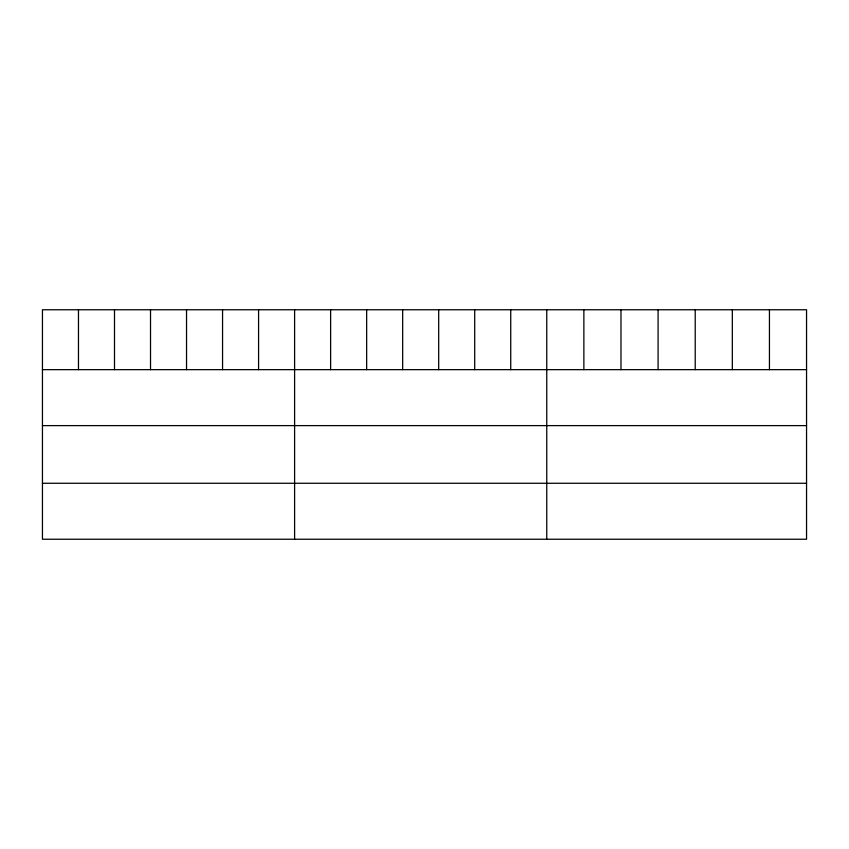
<?xml version="1.0" encoding="UTF-8"?>
<svg xmlns="http://www.w3.org/2000/svg" width="849" height="849" viewBox="0 0 849 849"><rect width="100%" height="100%" fill="white"/><g stroke="black" fill="none" stroke-linecap="round" stroke-linejoin="round"><path stroke-width="1.27" d="M806.55 369.655L806.55 539.242L42.45 539.242L42.45 309.758L806.55 309.758L806.55 369.655L42.45 369.655M42.45 425.614L806.55 425.614M42.45 483.272L806.55 483.272M769.438 309.758L769.438 369.655M732.326 309.758L732.326 369.655M695.214 309.758L695.214 369.655M658.092 309.758L658.092 369.655M620.98 309.758L620.98 369.655M583.868 309.758L583.868 369.655M546.756 309.758L546.756 539.242M510.737 309.758L510.737 369.655M474.708 309.758L474.708 369.655M438.689 309.758L438.689 369.655M402.67 309.758L402.67 369.655M366.651 309.758L366.651 369.655M330.622 309.758L330.622 369.655M294.603 309.758L294.603 539.242M258.584 309.758L258.584 369.655M222.555 309.758L222.555 369.655M186.536 309.758L186.536 369.655M150.517 309.758L150.517 369.655M114.498 309.758L114.498 369.655M78.469 309.758L78.469 369.655"/></g></svg>
